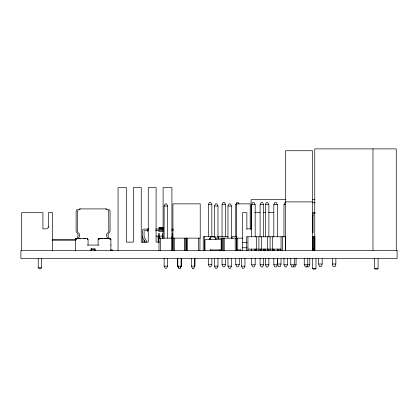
<?xml version="1.0" encoding="UTF-8"?>
<svg xmlns="http://www.w3.org/2000/svg" width="418" height="418" viewBox="0 0 418 418"><rect width="100%" height="100%" fill="white"/><g stroke="black" fill="none" stroke-linecap="round" stroke-linejoin="round"><path stroke-width="0.63" d="M98.105 245.073L98.11 239.362L98.914 239.362L98.914 238.6L103.512 238.652L98.794 238.668L98.334 239.362M91.469 250.471L91.741 248.496M281.021 258.846L281.021 264.019L280.332 266.595L278.257 266.595L277.568 264.019L277.568 258.846M322.153 258.846L322.153 264.019L321.458 266.595L319.389 266.595L318.699 264.019L318.699 258.846M335.858 258.846L335.858 264.019L335.168 266.595L333.099 266.595L332.404 264.019L332.404 258.846M110.671 239.362L110.159 239.19L110.66 239.362L110.347 238.803L109.882 238.803M164.107 238.135L164.107 206.022L165.188 203.859L166.536 203.859L167.613 206.022L167.613 238.135M167.613 258.303L167.613 266.135L166.536 268.293L165.188 268.293L164.107 266.135L164.107 258.303M208.336 236.692L208.336 204.58L209.418 202.422L210.766 202.422L211.848 204.58L211.848 236.692M180.027 268.293L181.109 266.135L181.109 258.303M181.323 258.303L181.323 266.135L180.247 268.293L178.679 268.293L177.598 266.135L177.598 258.303M214.471 237.492L214.471 206.022L215.547 203.859L216.9 203.859L217.977 206.022L217.977 238.135M222.047 236.692L222.047 204.58L223.128 202.422L224.476 202.422L225.553 204.58L225.553 236.692M193.738 268.293L194.877 266.135L194.877 258.303M227.962 238.135L227.962 206.022L229.043 203.859L230.391 203.859L231.473 206.022L231.473 238.135M235.757 236.692L235.757 204.58L236.834 202.422L238.187 202.422L238.997 204.041M211.848 258.826L211.848 264.698L210.766 266.856L209.418 266.856L208.336 264.698L208.336 258.826M217.977 258.303L217.977 266.135L216.9 268.293L215.547 268.293L214.471 266.135L214.471 258.303M251.667 236.766L251.667 204.648L252.744 202.49L254.097 202.49L255.173 204.648L255.173 236.766M225.553 258.826L225.553 264.698L224.476 266.856L223.128 266.856L222.047 264.698L222.047 258.826M260.101 236.766L260.101 204.648L261.182 202.49L262.53 202.49L263.612 204.648L263.612 236.766M231.473 258.303L231.473 266.135L230.391 268.293L229.043 268.293L227.962 266.135L227.962 258.303M265.378 236.766L265.378 204.648L266.454 202.49L267.807 202.49L268.884 204.648L268.884 236.766M239.263 258.826L239.263 264.698L238.187 266.856L236.834 266.856L235.757 264.698L235.757 258.826M273.811 236.766L273.811 204.648L274.892 202.49L276.241 202.49L277.322 204.648L277.322 236.766M244.964 258.303L244.964 266.135L243.887 268.293L242.534 268.293L241.458 266.135L241.458 258.303M283.968 236.766L283.968 204.648L285.05 202.49M255.173 258.24L255.173 264.766L254.097 266.924L252.744 266.924L251.667 264.766L251.667 258.24M263.612 258.24L263.612 264.766L262.53 266.924L261.182 266.924L260.101 264.766L260.101 258.24M268.884 258.24L268.884 264.766L267.807 266.924L266.454 266.924L265.378 264.766L265.378 258.24M277.322 258.24L277.322 264.766L276.241 266.924L274.892 266.924L273.811 264.766L273.811 258.24M287.48 258.24L287.48 264.766L286.398 266.924L285.05 266.924L283.968 264.766L283.968 258.24M296.085 258.24L296.085 264.766L295.009 266.924L293.661 266.924L293.117 265.843M309.795 258.24L309.795 264.766L308.719 266.924L307.366 266.924L306.828 265.843M75.705 239.362L76.348 238.981M148.824 229.168L147.591 229.158L147.946 229.074M77.293 237.649L78.244 235.36L77.293 233.072M108.879 233.072L107.928 235.36L108.879 237.649M75.402 238.944L76.039 238.6L87.273 238.6L87.958 239.185L87.257 239.362L88.067 239.362L88.067 245.073M75.522 238.803L75.277 250.471M87.257 238.615L87.707 239.362M159.284 229.038L162.978 229.226M41.68 258.643L41.68 267.745L40.598 268.826L39.302 268.826L38.226 267.745L38.226 258.643M313.254 215.516L312.57 216.2L312.57 232.878M315.998 258.57L315.998 268.434L315.313 269.119L313.254 269.119L312.57 268.434L312.57 258.57M378.071 258.57L378.071 268.434L377.386 269.119L375.327 269.119L374.643 268.434L374.643 258.57M109.317 238.845L109.673 238.621L104.249 238.6L110.133 238.6A0.768 0.768 0 0 1 110.901 239.368L110.901 250.471M75.501 238.824L75.642 238.709A0.758 0.758 0 0 1 76.039 238.6L76.787 238.621M77.434 209.272L76.447 210.264L76.107 211.612L76.107 231.044L76.719 232.57M109.187 232.769L110.065 231.044L110.065 211.612L109.725 210.264L108.737 209.272M75.459 239.362L75.998 239.362L75.407 239.258L75.595 238.845L77.147 238.621M109.819 238.636L109.27 238.6L110.044 238.6L109.448 238.934A0.763 0.721 90 0 1 110.044 238.6L110.456 238.668M108.544 238.704A2.08 2.08 0 0 0 108.241 238.281C105.911 237.079 105.911 233.641 108.241 232.439A2.08 2.08 0 0 0 108.795 231.044L108.732 211.059L107.886 209.658L105.827 208.911L80.345 208.911L78.286 209.658L77.377 211.612L77.377 231.044A2.08 2.08 0 0 0 77.936 232.439C80.261 233.641 80.261 237.079 77.936 238.281A2.08 2.08 0 0 0 77.633 238.704M79.248 209.099L80.345 208.911M79.054 238.6L76.907 238.6M85.371 238.6L83.59 238.6M285.839 199.668L251.119 199.668L251.119 229.461M312.241 199.668L314.864 199.668M285.51 201.894L312.497 201.894M312.565 202.772L315.162 202.772M208.336 204.58L211.848 204.58M222.047 204.58L225.553 204.58M235.757 204.58L236.928 204.58M251.667 204.648L255.173 204.648M260.101 204.648L263.612 204.648M265.378 204.648L268.884 204.648M273.811 204.648L277.322 204.648M283.968 204.648L285.724 204.648M164.107 206.022L167.613 206.022M214.471 206.022L217.977 206.022M227.962 206.022L231.473 206.022M254.813 212.689L260.08 212.689M263.335 212.689L265.937 212.689M268.544 212.689L273.748 212.689M312.674 212.689L315.219 212.689M314.973 213.525L313.019 213.525L313.019 232.721M246.871 228.881L251.673 228.881M148.578 229.085L144.074 229.085A1.62 1.62 0 0 0 142.46 230.705L142.46 242.508M155.653 229.085L163.255 229.085M171.735 229.085L173.491 229.085M148.338 230.705L144.074 230.705L144.074 236.771L146.342 240.69A3.24 3.24 0 0 1 146.775 242.309M155.653 230.705L163.255 230.705M171.735 230.705L173.491 230.705M163.239 231.525L158.918 231.525L158.918 230.402M155.914 236.102L162.921 236.102M171.829 236.102L173.104 236.102M214.93 236.692L203.237 236.692L203.237 250.403M217.402 236.692L227.993 236.692M236.928 236.692L232.027 236.692L232.027 238.641M285.724 236.766L246.568 236.766L246.568 250.471M312.236 236.766L314.895 236.766L314.895 250.471M158.108 237.586L159.728 237.586M171.605 237.586L172.681 237.586M210.285 238.135L209.371 238.135L209.371 239.43M215.254 238.135L242.889 238.135M110.117 239.362L110.901 239.362L110.676 238.824M52.255 239.676L75.637 239.676M52.229 240.219L75.58 240.219M159.19 241.902L158.108 241.902L158.108 236.102M159.274 242.106L156.086 242.106L156.086 187.593L148.259 187.593L148.259 242.106L141.242 242.106L141.242 187.593L133.415 187.593L133.415 242.106L126.403 242.106L126.403 187.593L118.054 187.593L118.054 250.471M242.555 242.377L247.106 242.377M87.257 245.073L98.914 245.073M110.509 245.073L110.901 245.073M242.555 247.775L247.106 247.775M247.937 249.102L281.048 249.102M312.236 249.102L313.526 249.102M91.469 249.394L94.708 249.394L94.708 250.471M110.498 249.933L112.656 249.933L112.656 250.471M277.568 264.019L281.021 264.019M318.699 264.019L322.153 264.019M332.404 264.019L335.858 264.019M208.336 264.698L211.848 264.698M222.047 264.698L225.553 264.698M235.757 264.698L239.263 264.698M251.667 264.766L255.173 264.766M260.101 264.766L263.612 264.766M265.378 264.766L268.884 264.766M273.811 264.766L277.322 264.766M283.968 264.766L287.48 264.766M290.766 258.24L290.766 264.766L296.085 264.766M304.262 258.24L304.262 264.766L309.795 264.766M164.107 266.135L167.613 266.135M177.598 266.135L181.323 266.135M214.471 266.135L217.977 266.135M227.962 266.135L231.473 266.135M241.458 266.135L244.964 266.135M38.226 267.745L41.68 267.745M192.39 268.293L193.795 268.293M312.57 268.434L315.998 268.434M374.643 268.434L378.071 268.434M163.522 227.988L158.918 227.92L158.918 229.179M105.503 238.61L106.512 238.621M162.936 228.003L159.033 227.956L163.501 228.118M159.19 228.082L163.01 228.129M98.658 239.242L99.202 239.258M79.969 238.621L80.674 238.6M76.039 238.6L76.86 238.845L76.039 238.6A0.758 0.758 0 0 0 75.277 239.362L76.207 239.19M105.827 208.911L106.924 209.099M110.713 239.362L110.295 238.699L109.495 238.621M76.358 238.636L76.541 238.735A0.763 0.721 -90 0 1 76.693 238.887M110.101 238.981L110.493 239.362L110.138 238.803M304.262 264.766L305.339 266.924L306.692 266.924L307.768 264.766L307.768 258.24M290.766 264.766L291.848 266.924L293.196 266.924L294.277 264.766L294.277 258.24M192.447 268.293L191.308 266.135L194.819 266.135L194.819 258.303M178.894 268.293L177.817 266.135L177.817 258.303M94.677 249.076L94.708 249.394M396.259 250.471L396.259 148.881L314.744 148.881L314.744 250.471M372.981 148.881L372.981 250.471M313.526 236.766L313.526 250.471M312.868 236.766L312.868 250.471M312.497 250.471L312.497 150.731L285.51 150.731L285.51 250.471M285.666 236.766L285.666 250.471M282.422 236.766L282.422 250.471M281.048 236.766L281.048 250.471M280.243 249.165L280.243 250.471M278.869 249.102L278.869 250.471M277.568 249.144L277.568 250.434M277.322 249.102L277.322 250.408M273.983 249.165L273.983 250.471M273.811 249.102L273.811 250.408M272.614 236.766L272.614 250.471M270.08 236.766L270.08 250.471M268.711 249.165L268.711 250.471M267.342 236.766L267.342 250.471M265.378 249.102L265.378 250.408M264.145 248.851L264.145 250.904M263.612 249.102L263.612 250.408M261.647 236.766L261.647 250.471M260.273 249.165L260.273 250.471M258.904 236.766L258.904 250.471M256.375 236.766L256.375 250.471M255.173 249.102L255.173 250.408M255.001 249.165L255.001 250.471M251.667 249.102L251.667 250.408M250.21 229.08L250.21 203.859L236.463 203.859L236.463 238.135M247.937 236.766L247.937 250.471M246.871 229.43L246.871 212.689L242.555 212.689L242.555 250.471M240.669 250.471L240.669 249.933L236.724 249.933L236.74 250.471L236.792 249.933M240.601 249.933L240.601 250.471M240.575 249.933L240.575 250.471M237.727 238.135L237.727 249.886M236.572 238.135L236.572 250.471M236.358 238.135L236.358 250.471M235.203 238.135L235.203 250.539M224.231 238.135L224.231 250.539M223.076 238.135L223.076 250.471M222.862 238.135L222.862 250.471M221.707 238.135L221.707 250.539M221.174 250.471L221.174 239.676L204.982 239.676L204.982 250.471M220.197 250.471L220.155 249.933L210.202 249.933L210.238 250.471M220.093 249.933L220.108 250.471M220.025 249.933L220.025 250.471M219.905 249.933L219.905 250.471M218.316 236.692L218.316 238.641M215.85 239.676L215.85 236.98L210.306 236.98L210.306 239.676M210.369 249.933L210.369 250.471M210.327 249.933L210.327 250.471M204.606 236.692L204.606 250.403M199.976 238.135L199.919 250.539M198.55 238.135L198.55 250.471M191.366 258.303L191.366 266.135M187.577 238.135L187.577 250.471M186.423 238.135L186.423 250.539M186.209 238.135L186.209 250.539M185.054 238.135L185.054 250.471M184.84 238.135L184.84 250.471M174.087 238.135L174.087 250.471M173.872 238.135L173.872 250.471M172.921 238.135L172.921 203.859L200.222 203.859L200.222 238.135L159.007 238.135L159.007 250.539M172.681 236.102L172.718 250.539M172.498 238.135L172.498 250.539M172.415 233.249L172.415 238.777M171.918 238.166L171.918 187.593L163.104 187.593L163.104 238.213M171.343 238.135L171.343 250.471M162.696 233.249L162.696 236.431M162.696 237.398L162.696 238.662M160.376 238.135L160.376 250.471M159.728 236.102L159.728 238.626M159.457 233.249L159.457 238.777M158.38 233.249L158.38 242.456M147.585 230.313L147.585 231.535M144.074 240.005L144.074 242.471M95.247 250.471L95.247 248.851L90.925 248.851L90.925 250.471M52.637 250.471L52.637 212.689L48.316 212.689L48.316 227.308M21.6 250.471L21.6 212.689L42.918 212.689L42.918 228.881L46.158 228.881A2.158 2.158 0 0 0 48.316 226.723M142.46 236.771A1.62 1.62 0 0 0 142.674 237.576L144.936 241.499A1.62 1.62 0 0 1 145.156 242.309M98.726 238.981L98.465 239.362L98.726 238.981M75.684 239.086L75.616 239.362L75.684 239.086M75.486 239.086L75.381 239.362L75.486 239.086M397.1 250.471L20.9 250.471L20.9 258.57L397.1 258.57L397.1 250.471"/></g></svg>
